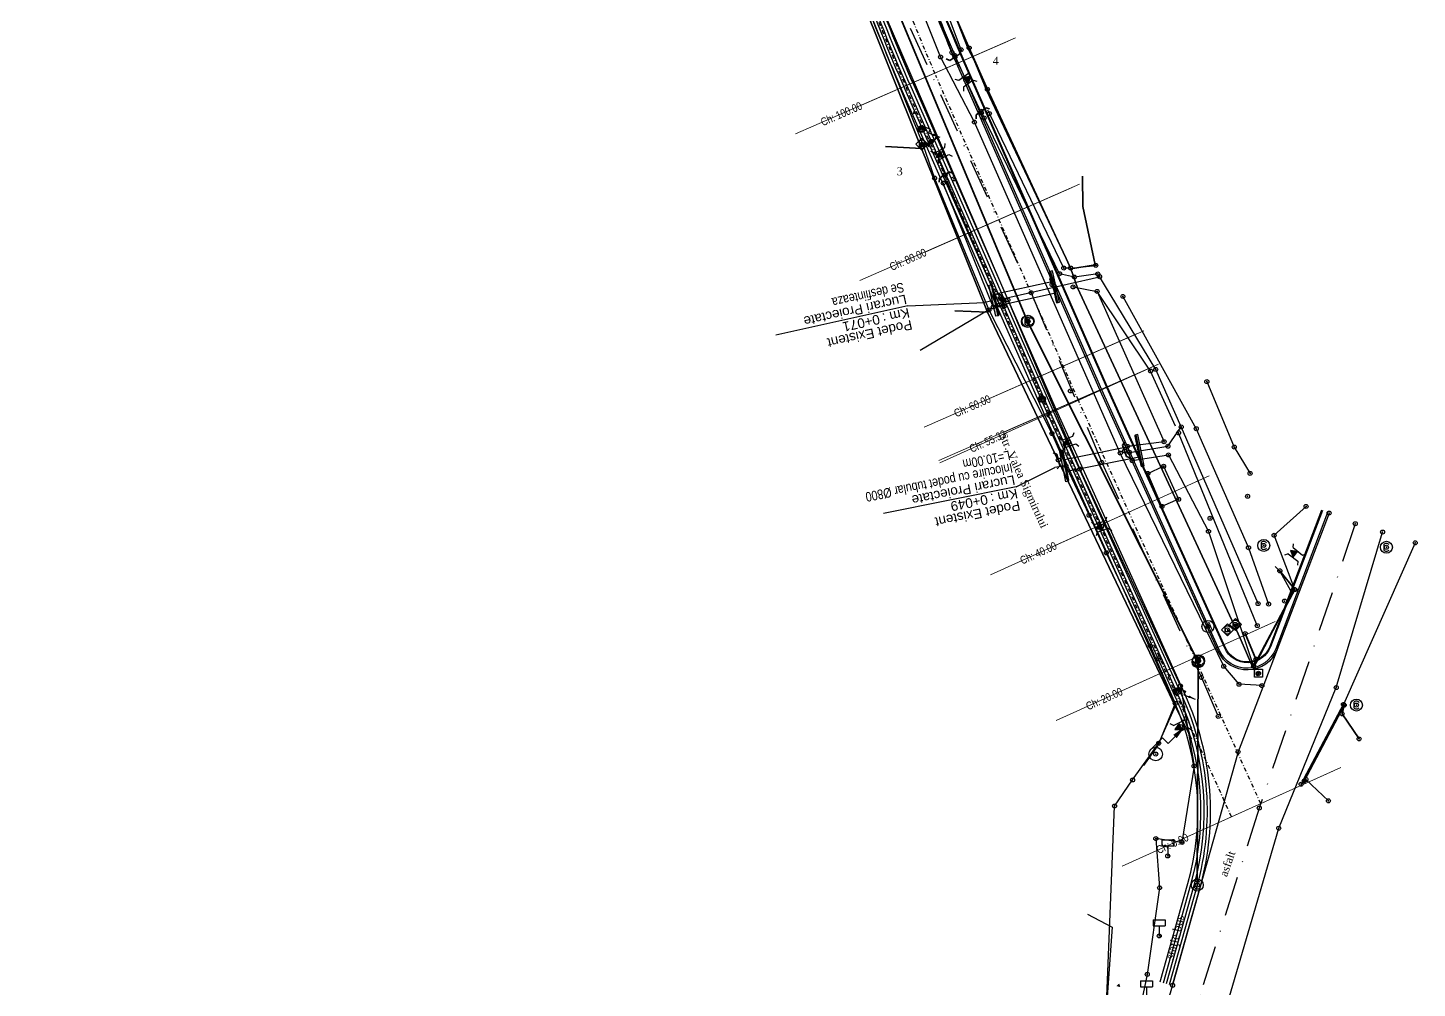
# Model space of a CAD drawing. Extents: x 0 to 459354, y 0 to 625322.
# Drawn here: x 458933.7 to 459107.3, y 624426.1 to 624546.1 of the extents above; entities that cross this region are included whole.
import ezdxf
from ezdxf.enums import TextEntityAlignment as Align

# ---------------------------------------------------------------- set-up
doc = ezdxf.new("R2010")
doc.units = 0
doc.header["$PDMODE"] = 32
doc.header["$PDSIZE"] = 0.5
doc.linetypes.add('DASHDOT', pattern=[1, 0.5, -0.25, 0, -0.25])
doc.linetypes.add('ZDASHDOT5x2', pattern=[9, 5, -2, 0, -2])
doc.layers.get('0').update_dxf_attribs({"color": 8})
for name, color, linetype in [('000_PXY', 8, 'Continuous'), ('02_ACCES_CURTE', 8, 'Continuous'), ('03_LINIE_ELECTRICA_AER', 8, 'Continuous'), ('03_ST_LUMINA_ELECTRICA', 7, 'Continuous'), ('03_ST_LUMINA_ELECTRICA_LINIE', 7, 'Continuous'), ('05_CV_CANAL', 8, 'Continuous'), ('05_CV_GAZ_AER', 8, 'Continuous'), ('08_INDICATOR_RUTIER', 7, 'Continuous'), ('09_ApaAx', 8, 'RIGOLA'), ('ACCES', 221, 'Continuous'), ('Apa', 8, 'Continuous'), ('Ax proiectat', 12, 'DASHDOT'), ('B-mare', 11, 'Continuous'), ('B-mica', 11, 'Continuous'), ('Carosabil Pr', 12, 'Continuous'), ('coronam-pr', 11, 'Continuous'), ('DrumAx', 8, 'ZDASHDOT5x2'), ('DrumLateral', 8, 'Continuous'), ('Gard', 3, 'PLASA'), ('Gard Nou', 91, 'Continuous'), ('LIMITE', 1, 'Continuous'), ('PARCELE_ClipTJ', 191, 'Continuous'), ('PARCELE_ClipVS', 82, 'Continuous'), ('PLATFORMA', 1, 'Continuous'), ('PODET', 8, 'Continuous'), ('Podete Asc', 2, 'Continuous'), ('podete plan', 1, 'Continuous'), ('Sant-Pr', 161, 'Continuous'), ('TaluzSus', 41, 'TALUZCFR'), ('Text Podet', 161, 'Continuous'), ('Texte', 7, 'Continuous'), ('TOPO_CERC', 1, 'Continuous'), ('TOPO_POINTS', 7, 'Continuous'), ('TOPO_SYMBOL', 8, 'Continuous'), ('tub-pr', 141, 'Continuous'), ('work', 6, 'Continuous')]:
    doc.layers.add(name, color=color, linetype=linetype)
for name, color, linetype, lineweight in [('02_PODET', 8, 'Continuous', 35), ('09_Canalizare', 2, 'CANAL', 35), ('Cross1', 171, 'Continuous', 35), ('DrumMargini', 8, 'Continuous', 25), ('Pod', 2, 'Continuous', 35)]:
    doc.layers.add(name, color=color, linetype=linetype, lineweight=lineweight)
doc.layers.add('ARD-XLINES', color=2, linetype='Continuous', lineweight=0, plot=False)
doc.styles.add('Arial', font='arial.ttf', dxfattribs={"width": 0.8})
doc.styles.add('podete', font='arial.ttf')
doc.styles.get("Standard").update_dxf_attribs({"font": 'arial.ttf'})
doc.styles.add('Times2', font='times.ttf', dxfattribs={"height": 2})
doc.linetypes.add('CANAL', pattern='A,3.5,-0.5,[4,GEOLAND.SHX,S=1,R=0,X=0,Y=0],-0.5,3.5,-2.5,3.5,-0.9,["C",Standard,S=1.5,R=0,X=-0.5,Y=-0.75],-0.9,3.5,-2.5', length=21.8)
doc.linetypes.add('FENCELINE3-ISO', pattern='A,8.89,[130,ltypeshp.shx,S=3.175,R=45,X=0,Y=0],0,[130,ltypeshp.shx,S=3.175,R=-45,X=0,Y=0],27.94', length=36.83)
doc.linetypes.add('PLASA', pattern='A,5,[2,GEOLAND.SHX,S=1,R=0,X=0,Y=0],0,5,[2,GEOLAND.SHX,S=1,R=180,X=0,Y=0],0', length=10)
doc.linetypes.add('RIGOLA', pattern='A,0.001,[6,GEOLAND.SHX,S=1,R=0,X=0,Y=0],-2', length=2.001)
doc.linetypes.add('TALUZCFR', pattern='A,1,[1,GEOLAND.SHX,S=1,R=0,X=0,Y=0],0,1,[1,GEOLAND.SHX,S=0.5,R=0,X=0,Y=0],0', length=2)

# ---------------------------------------------------------------- blocks, each defined once
blk = doc.blocks.new('PctRad')
blk.add_point((0, 0))
blk = doc.blocks.new('INDRUT')
for p, q in [((-1.5, 4), (-1.5, 2.5)), ((-1.5, 4), (1.5, 4)), ((1.5, 4), (1.5, 2.5)), ((-1.5, 2.5), (1.5, 2.5)), ((0, 2.5), (0, 0)), ((0, 0), (0.5, 0))]:
    blk.add_line(p, q)
blk = doc.blocks.new('LEB')
for points in [[(-0.85, 0, 0, 0, 0), (-5, 0, 0, 1, 0), (-4.18, 0, 0.25, 0.25, 0)], [(0.85, 0, 0, 0, 0), (5, 0, 0, 1, 0), (4.18, 0, 0.25, 0.25, 0)]]:
    blk.add_lwpolyline(points, format="xyseb")
for points in [[(0, 0), (-0.85, 0)], [(0, 0.1), (-0.84, 0.1)], [(0, 0.2), (-0.83, 0.2)], [(0, 0.3), (-0.8, 0.3)], [(-0.8, 0.29), (-0.8, -0.29)], [(0, 0.4), (-0.75, 0.4)], [(-0.7, 0.48), (-0.7, -0.48)], [(0, 0.5), (-0.69, 0.5)], [(-0.6, 0.6), (-0.6, -0.6)], [(0, 0.6), (-0.6, 0.6)], [(-0.5, 0.69), (-0.5, -0.69)], [(0, 0.7), (-0.48, 0.7)], [(-0.4, 0.75), (-0.4, -0.75)], [(-0.3, 0.8), (-0.3, -0.8)], [(0, 0.8), (-0.29, 0.8)], [(-0.2, 0.83), (-0.2, -0.83)], [(-0.1, 0.84), (-0.1, -0.84)], [(0, 0.85), (0, -0.85)], [(0, -0.1), (-0.84, -0.1)], [(0, -0.2), (-0.83, -0.2)], [(0, -0.3), (-0.8, -0.3)], [(0, -0.4), (-0.75, -0.4)], [(0, -0.5), (-0.69, -0.5)], [(0, -0.6), (-0.6, -0.6)], [(0, -0.7), (-0.48, -0.7)], [(0, -0.8), (-0.29, -0.8)]]:
    blk.add_lwpolyline(points)
blk.add_circle((0, 0), 0.85)
blk = doc.blocks.new('STLELB')
for p, q in [((-0.63, 0.58), (0.83, 2.03)), ((0.83, 2.03), (1.54, 1.32)), ((1.54, 1.32), (3.66, 3.45))]:
    blk.add_line(p, q)
for points in [[(-0.85, 0, 0, 0, 0), (-5, 0, 0, 1, 0), (-4.18, 0, 0.25, 0.25, 0)], [(0.85, 0, 0, 0, 0), (5, 0, 0, 1, 0), (4.18, 0, 0.25, 0.25, 0)]]:
    blk.add_lwpolyline(points, format="xyseb")
for points in [[(0, 0), (-0.85, 0)], [(0, 0.1), (-0.84, 0.1)], [(0, 0.2), (-0.83, 0.2)], [(0, 0.3), (-0.8, 0.3)], [(-0.8, 0.29), (-0.8, -0.29)], [(0, 0.4), (-0.75, 0.4)], [(-0.7, 0.48), (-0.7, -0.48)], [(0, 0.5), (-0.69, 0.5)], [(-0.6, 0.6), (-0.6, -0.6)], [(0, 0.6), (-0.6, 0.6)], [(-0.5, 0.69), (-0.5, -0.69)], [(0, 0.7), (-0.48, 0.7)], [(-0.4, 0.75), (-0.4, -0.75)], [(-0.3, 0.8), (-0.3, -0.8)], [(0, 0.8), (-0.29, 0.8)], [(-0.2, 0.83), (-0.2, -0.83)], [(-0.1, 0.84), (-0.1, -0.84)], [(0, 0.85), (0, -0.85)], [(0, -0.1), (-0.84, -0.1)], [(0, -0.2), (-0.83, -0.2)], [(0, -0.3), (-0.8, -0.3)], [(0, -0.4), (-0.75, -0.4)], [(0, -0.5), (-0.69, -0.5)], [(0, -0.6), (-0.6, -0.6)], [(0, -0.7), (-0.48, -0.7)], [(0, -0.8), (-0.29, -0.8)]]:
    blk.add_lwpolyline(points)
blk.add_circle((0, 0), 0.85)
blk.add_solid([(2.19, 2.4), (2.62, 1.97), (3.68, 3.46)])
blk = doc.blocks.new('PODET')
for points in [[(-0.75, 0), (-1.03, -0.4)], [(-0.75, 0), (0.75, 0)], [(0.75, 0), (1.03, -0.4)]]:
    blk.add_lwpolyline(points)
blk = doc.blocks.new('PODETA')
blk.add_hatch(color=256).paths.add_polyline_path([(0.4, 0.1), (0, 0.79), (-0.4, 0.1)])
for points in [[(-0.5, 0.75), (-0.9, 1.03)], [(-0.5, 0.75), (-0.5, -0.75)], [(-0.5, 0), (0.5, 0)], [(0.5, 0.75), (0.9, 1.03)], [(0.5, 0.75), (0.5, -0.75)], [(-0.5, -0.75), (-0.9, -1.03)], [(0.5, -0.75), (0.9, -1.03)]]:
    blk.add_lwpolyline(points)
blk.add_lwpolyline([(-0.4, 0.1), (0.4, 0.1), (0, 0.79)], close=True)
blk = doc.blocks.new('AERGAZ')
blk.add_lwpolyline([(0, -0.75), (0.75, 0), (0, 0.75), (-0.75, 0)], close=True)
blk.add_lwpolyline([(0.34, 0.33, 0.487825), (-0.33, 0.33), (-0.33, -0.33, 0.463596), (0.34, -0.35, 0.259718)], format="xyb")
blk.add_lwpolyline([(0.34, -0.35), (0.34, -0.07), (-0.02, -0.07)])
blk = doc.blocks.new('CVC')
blk.add_lwpolyline([(0.67, 0.67, 0.487825), (-0.66, 0.67), (-0.66, -0.66, 0.463596), (0.67, -0.7, 0.259718)], format="xyb")
blk.add_circle((0, 0), 1.5)
blk = doc.blocks.new('STLEL')
for p, q in [((-0.629922, 0.578451), (0.833613, 2.030843)), ((0.833613, 2.030843), (1.54072, 1.323737)), ((1.540721, 1.323735), (3.662041, 3.445056))]:
    blk.add_line(p, q)
blk.add_circle((0, 0), 0.85)
blk.add_solid([(2.192144, 2.398406), (2.616158, 1.973892), (3.677693, 3.458192)])
blk = doc.blocks.new('PUNCTOPO')
at = {"layer": 'TOPO_CERC'}
blk.add_circle((0, 0), 0.25, dxfattribs=at)
at = {"layer": 'TOPO_SYMBOL'}
blk.add_point((0, 0), dxfattribs=at)
blk = doc.blocks.new('$CAMIN_APA')
blk.add_circle((0, 0), 1.5)
blk.add_text('A', height=2).set_placement((-0.68, -0.9))
blk = doc.blocks.new('$CAMIN_CANAL')
blk.add_circle((0, 0), 1.5)
blk.add_text('C', height=2).set_placement((-0.64, -1.03))
blk = doc.blocks.new('$BORNA1')
h = blk.add_hatch(color=256)
h.dxf.hatch_style = 1
h.paths.add_polyline_path([(0.06, 0, 1), (-0.06, 0, 1)])
blk.add_lwpolyline([(-1, -1), (-1, 1), (1, 1), (1, -1)], close=True)
blk.add_circle((0, 0), 0.0649)
blk = doc.blocks.new('*U51')
at = {"layer": 'coronam-pr'}
h = blk.add_hatch(color=232, dxfattribs=at)
h.paths.add_polyline_path([(0, 0), (0, 0.75), (-0.17, 0.75), (-0.17, 0)])
h.paths.add_polyline_path([(0, -0.75), (0, 0), (-0.17, 0), (-0.17, -0.75)])
h.paths.add_polyline_path([(0, 0.75), (0, 1.87), (-0.07, 2), (-0.4, 2), (-0.4, -2), (-0.07, -2), (0, -1.87), (0, -0.75), (-0.17, -0.75), (-0.17, 0.75)])
h = blk.add_hatch(color=232, dxfattribs=at)
h.paths.add_polyline_path([(9.2, 0), (9.2, 0.75), (9.37, 0.75), (9.37, 0)])
h.paths.add_polyline_path([(9.2, -0.75), (9.2, 0), (9.37, 0), (9.37, -0.75)])
h.paths.add_polyline_path([(9.2, 0.75), (9.2, 1.87), (9.27, 2), (9.6, 2), (9.6, -2), (9.27, -2), (9.2, -1.87), (9.2, -0.75), (9.37, -0.75), (9.37, 0.75)])
at = {"layer": 'coronam-pr', "ltscale": 0.5}
for p, q in [((-0.13, 2), (-0.13, -2)), ((-0.07, -2), (-0.07, 2)), ((9.27, -2), (9.27, 2)), ((9.33, 2), (9.33, -2))]:
    blk.add_line(p, q, dxfattribs=at)
for points in [[(-0.4, -2), (-0.4, 2), (-0.07, 2), (0, 1.87), (0, -1.87), (-0.07, -2)], [(9.6, -2), (9.6, 2), (9.27, 2), (9.2, 1.87), (9.2, -1.87), (9.27, -2)]]:
    blk.add_lwpolyline(points, close=True, dxfattribs=at)
at = {"layer": 'Text Podet', "ltscale": 0.5}
for p, q in [((-6.61, -1.39), (-23.48, -1.39)), ((-6.61, -1.39), (-1.4, 0)), ((-0.4, 0), (-1.4, 0))]:
    blk.add_line(p, q, dxfattribs=at)
at = {"layer": 'tub-pr', "ltscale": 0.3}
for p, q in [((0, 0.75), (9.2, 0.75)), ((0, -0.75), (9.2, -0.75))]:
    blk.add_line(p, q, dxfattribs=at)
at = {"layer": 'Text Podet', "style": 'podete', "width": 1}
for s, p in [('Lucrari Proiectate', (-6.57, 0.08)), ('Km :', (-6.58, -1.63))]:
    blk.add_text(s, height=1.2, rotation=180, dxfattribs=at).set_placement(p)
at = {"layer": 'Text Podet', "style": 'podete'}
for tag, width, p in [('LUCRARI1', 0.8, (-6.57, 2.03)), ('PODET', 1, (-6.58, -4.37))]:
    blk.add_attdef(tag, text='', height=1.2, rotation=180, dxfattribs=dict(at, width=width)).set_placement(p, align=Align.TOP_LEFT)
at = {"layer": 'Text Podet', "style": 'podete', "oblique": 360}
for tag, width, p in [('LUCRARI', 0.8, (-6.57, 0.42)), ('KM', 1, (-10.39, -2.83))]:
    blk.add_attdef(tag, text='', height=1.2, rotation=180, dxfattribs=dict(at, width=width)).set_placement(p, align=Align.TOP_LEFT)
blk = doc.blocks.new('*U50')
at = {"layer": 'coronam-pr'}
h = blk.add_hatch(color=232, dxfattribs=at)
h.paths.add_polyline_path([(0, 0), (0, 0.75), (-0.17, 0.75), (-0.17, 0)])
h.paths.add_polyline_path([(0, -0.75), (0, 0), (-0.17, 0), (-0.17, -0.75)])
h.paths.add_polyline_path([(0, 0.75), (0, 1.87), (-0.07, 2), (-0.4, 2), (-0.4, -2), (-0.07, -2), (0, -1.87), (0, -0.75), (-0.17, -0.75), (-0.17, 0.75)])
h = blk.add_hatch(color=232, dxfattribs=at)
h.paths.add_polyline_path([(7.36, 0), (7.36, 0.75), (7.53, 0.75), (7.53, 0)])
h.paths.add_polyline_path([(7.36, -0.75), (7.36, 0), (7.53, 0), (7.53, -0.75)])
h.paths.add_polyline_path([(7.36, 0.75), (7.36, 1.87), (7.42, 2), (7.76, 2), (7.76, -2), (7.42, -2), (7.36, -1.87), (7.36, -0.75), (7.53, -0.75), (7.53, 0.75)])
at = {"layer": 'coronam-pr', "ltscale": 0.5}
for p, q in [((-0.13, 2), (-0.13, -2)), ((-0.07, -2), (-0.07, 2)), ((7.42, -2), (7.42, 2)), ((7.49, 2), (7.49, -2))]:
    blk.add_line(p, q, dxfattribs=at)
for points in [[(-0.4, -2), (-0.4, 2), (-0.07, 2), (0, 1.87), (0, -1.87), (-0.07, -2)], [(7.76, -2), (7.76, 2), (7.42, 2), (7.36, 1.87), (7.36, -1.87), (7.42, -2)]]:
    blk.add_lwpolyline(points, close=True, dxfattribs=at)
at = {"layer": 'Text Podet', "ltscale": 0.5}
for p, q in [((-10.87, 1.64), (-27.74, 1.64)), ((-10.87, 1.64), (-1.4, 0)), ((-0.4, 0), (-1.4, 0))]:
    blk.add_line(p, q, dxfattribs=at)
at = {"layer": 'tub-pr', "ltscale": 0.3}
for p, q in [((0, 0.75), (7.36, 0.75)), ((0, -0.75), (7.36, -0.75))]:
    blk.add_line(p, q, dxfattribs=at)
at = {"layer": 'Text Podet', "style": 'podete', "width": 1}
for s, p in [('Lucrari Proiectate', (-10.83, 3.11)), ('Km :', (-10.84, 1.4))]:
    blk.add_text(s, height=1.2, rotation=180, dxfattribs=at).set_placement(p)
at = {"layer": 'Text Podet', "style": 'podete'}
for tag, width, p in [('LUCRARI1', 0.8, (-10.83, 5.06)), ('PODET', 1, (-10.84, -1.34))]:
    blk.add_attdef(tag, text='', height=1.2, rotation=180, dxfattribs=dict(at, width=width)).set_placement(p, align=Align.TOP_LEFT)
at = {"layer": 'Text Podet', "style": 'podete', "oblique": 360}
for tag, width, p in [('LUCRARI', 0.8, (-10.83, 3.46)), ('KM', 1, (-14.65, 0.2))]:
    blk.add_attdef(tag, text='', height=1.2, rotation=180, dxfattribs=dict(at, width=width)).set_placement(p, align=Align.TOP_LEFT)

msp = doc.modelspace()

# ---------------------------------------------------------------- linework, layer by layer
at = {"layer": '09_ApaAx', "linetype": 'Continuous'}
for points in [[(459049.334, 624542.637, 348.533), (459049.139, 624543.034, 348.536), (459039.751, 624568.86, 348.75), (459031.628, 624597.838, 348.768), (459028.015, 624612.067, 349.121)], [(459087.391, 624474.146, 346.963), (459077.792, 624496.232, 347.086), (459074.601, 624503.417, 347.124), (459067.366, 624515.359, 348.238), (459064.449, 624514.96, 348.594), (459062.581, 624515.382, 348.635), (459053.164, 624534.85, 348.484), (459052.855, 624535.477, 348.488)], [(459048.517, 624526.906, 348.896), (459055.071, 624511.472, 348.501)], [(459071.318, 624493.052, 348.592), (459076.133, 624493.821, 348.338), (459077.792, 624496.232, 347.086)]]:
    msp.add_polyline3d(points, dxfattribs=at)
at = {"layer": '09_Canalizare'}
msp.add_polyline3d([(458412.758, 625252.15, 360.219), (458494.912, 625210.561, 359.691), (458536.094, 625186.777, 359.783), (458584.022, 625170.175, 359.513), (458646.357, 625144.513, 359.27), (458770.124, 625072.277, 358.623), (458809.879, 625043.638, 358.163), (458868.313, 624990.057, 356.944), (458888.66, 624972.296, 356.813), (458918.01, 624948.764, 356.691), (458967.377, 624910.996, 355.31), (459005.081, 624876.348, 354.149), (459025.818, 624844.897, 353.334), (459028.629, 624827.889, 353.073), (459013.77, 624776.51, 352.479), (459006.738, 624736.883, 351.989), (459013.103, 624646.775, 350.696), (459041.95, 624549.155, 349.598), (459058.582, 624509.42, 349.445), (459079.9, 624466.879, 349.78), (459079.797, 624438.977, 349.784)], dxfattribs=at)
at = {"layer": 'ACCES'}
for points in [[(459051.291, 624543.611, 349.508), (459053.578, 624538.438, 349.484)], [(459045.49, 624531.53, 349.459), (459046.977, 624527.333, 349.455)], [(459061.642, 624495.406, 349.461), (459063.384, 624491.374, 349.394)], [(459066.272, 624485.195, 349.641), (459068.429, 624480.495, 349.615)], [(459077.05, 624461.671, 350.105), (459074.982, 624456.703, 350.159)]]:
    msp.add_polyline3d(points, dxfattribs=at)
at = {"layer": 'Apa'}
for points in [[(459050.397, 624543.115, 349.537), (459050.281, 624543.377, 349.548), (459040.601, 624569.206, 349.12), (459032.713, 624597.874, 349.407), (459029.029, 624612.325, 349.649)], [(459063.968, 624516.097, 349.153), (459063.117, 624516.095, 349.291), (459053.824, 624535.406, 349.196), (459053.638, 624535.824, 349.214)], [(459055.682, 624511.351, 349.183), (459054.301, 624511.225, 349.361), (459048.05, 624526.703, 349.285)], [(459077.084, 624496.337, 347.225), (459073.962, 624503.215, 347.316), (459067.285, 624513.173, 349.454)], [(459070.501, 624512.539, 347.545), (459079.672, 624496.014, 347.454), (459086.199, 624481.138, 347.178), (459088.713, 624474.089, 347.102)], [(459087.301, 624471.396, 347.074), (459077.466, 624495.496, 347.213)]]:
    msp.add_polyline3d(points, dxfattribs=at)
at = {"layer": 'ARD-XLINES', "lineweight": 0}
for p, q in [((459029.578, 624532.857), (459057.068, 624544.87)), ((459037.825, 624536.461), (459056.151, 624544.47)), ((459037.627, 624514.516), (459065.098, 624526.572)), ((459045.868, 624518.133), (459064.182, 624526.17)), ((459045.664, 624496.202), (459073.135, 624508.258)), ((459053.905, 624499.819), (459072.219, 624507.856)), ((459047.498, 624492.023), (459074.969, 624504.079)), ((459047.627, 624491.733), (459074.964, 624504.089)), ((459055.739, 624495.64), (459074.053, 624503.677)), ((459055.828, 624495.44), (459074.053, 624503.677)), ((459053.94, 624477.766), (459081.277, 624490.122)), ((459062.141, 624481.473), (459080.366, 624489.71)), ((459062.177, 624459.541), (459089.514, 624471.897)), ((459070.378, 624463.248), (459088.603, 624471.486)), ((459070.414, 624441.316), (459097.752, 624453.673)), ((459078.616, 624445.023), (459096.84, 624453.261))]:
    msp.add_line(p, q, dxfattribs=at)
at = {"layer": 'Ax proiectat'}
for points in [[(459087.728, 624449.142), (459064.94, 624499.558), (459047.145, 624540.106, -0.0305603), (459036.606, 624568.761), (459024.89, 624607.828, -0.025228), (459018.269, 624634.779), (459015.362, 624649.856, -0.0417203), (459010.466, 624695.406), (459009.739, 624726.134, -0.0761058), (459017.481, 624786.171), (459026.213, 624816.521, 0.233658), (459018.327, 624860.126)], [(459084.083, 624447.494), (459061.286, 624497.931), (459043.483, 624538.499, -0.0305603), (459032.774, 624567.612), (459021.059, 624606.679, -0.025228), (459014.341, 624634.021), (459011.434, 624649.099, -0.0417203), (459006.468, 624695.312), (459005.74, 624726.039, -0.0761058), (459013.636, 624787.277), (459022.369, 624817.627, 0.233658), (459015.114, 624857.743)]]:
    msp.add_lwpolyline(points, format="xyb", dxfattribs=at)
at = {"layer": 'B-mare'}
msp.add_lwpolyline([(459096.088, 624485.544), (459089.597, 624468.506, -0.6670386), (459082.583, 624468.294), (459067.864, 624500.86), (459050.076, 624541.392, -0.0305603), (459039.671, 624569.68), (459027.955, 624608.748, -0.025228), (459021.411, 624635.384), (459018.504, 624650.462, -0.0417203), (459013.665, 624695.482), (459012.938, 624726.209, -0.0761058), (459020.556, 624785.286), (459029.288, 624815.636, 0.0392301), (459030.959, 624823.802, -0.2399143), (459036.954, 624832.674), (459042.977, 624836.009)], format="xyb", dxfattribs=at)
at = {"layer": 'B-mica'}
for points in [[(459095.434, 624485.793), (459088.943, 624468.756, -0.6670386), (459083.221, 624468.583), (459068.503, 624501.145), (459050.717, 624541.674, -0.0305603), (459040.341, 624569.882), (459028.626, 624608.949, -0.025228), (459022.098, 624635.517), (459019.192, 624650.594, -0.0417203), (459014.365, 624695.499), (459013.638, 624726.226, -0.0761058), (459021.228, 624785.092), (459029.961, 624815.442, 0.0392301), (459031.653, 624823.716, -0.2399143), (459037.293, 624832.062), (459043.316, 624835.396)], [(459095.341, 624485.828), (459088.849, 624468.791, -0.6670386), (459083.312, 624468.624), (459068.594, 624501.186), (459050.808, 624541.714, -0.0305603), (459040.437, 624569.91), (459028.721, 624608.977, -0.025228), (459022.197, 624635.536), (459019.29, 624650.613, -0.0417203), (459014.465, 624695.501), (459013.738, 624726.228, -0.0761058), (459021.325, 624785.065), (459030.057, 624815.415, 0.0392301), (459031.753, 624823.704, -0.2399143), (459037.341, 624831.974), (459043.364, 624835.309)]]:
    msp.add_lwpolyline(points, format="xyb", dxfattribs=at)
at = {"layer": 'Carosabil Pr'}
for points in [[(459076.72, 624426.441), (459080.164, 624438.725, 0.1762641), (459078.357, 624462.59), (459062.2, 624498.338), (459044.398, 624538.901, -0.0305603), (459033.732, 624567.9), (459022.016, 624606.967, -0.025228), (459015.323, 624634.211), (459012.416, 624649.288, -0.0417203), (459007.467, 624695.335), (459006.74, 624726.063, -0.0761058), (459014.598, 624787), (459023.33, 624817.35, 0.233658), (459015.917, 624858.339)], [(459096.275, 624485.472), (459089.784, 624468.435, -0.6670386), (459082.401, 624468.212), (459067.681, 624500.779), (459049.892, 624541.312, -0.0305603), (459039.479, 624569.623), (459027.764, 624608.69, -0.025228), (459021.215, 624635.346), (459018.308, 624650.424, -0.0417203), (459013.466, 624695.477), (459012.738, 624726.205, -0.0761058), (459020.364, 624785.341), (459029.096, 624815.691, 0.0392301), (459030.76, 624823.827, -0.2399143), (459036.857, 624832.849), (459042.88, 624836.184)]]:
    msp.add_lwpolyline(points, format="xyb", dxfattribs=at)
at = {"layer": 'DrumAx'}
for points in [[(459026.303, 624842.64, 353.331), (459027.285, 624830.43, 353.139), (459026.872, 624821.189, 353.116), (459024.277, 624811.922, 353.156), (459016.186, 624782.448, 352.628), (459011.691, 624765.113, 352.255), (459008.701, 624736.7, 351.852), (459009.294, 624696.923, 351.274), (459010.886, 624675.49, 350.996), (459012.897, 624659.714, 350.802), (459015.196, 624646.967, 350.661), (459019.207, 624626.551, 350.245), (459027.928, 624594.048, 349.849), (459036.06, 624568.09, 349.635), (459040.124, 624554.351, 349.597), (459059.038, 624512.997, 349.409), (459067.862, 624491.787, 349.328), (459080.316, 624464.914, 349.859), (459082.42, 624460.049, 350.083)], [(459099.547, 624484.132, 350.413), (459087.545, 624448.601, 350.161), (459080.15, 624425.288, 349.683), (459080.15, 624425.288, 349.683)]]:
    msp.add_polyline3d(points, dxfattribs=at)
at = {"layer": 'DrumLateral'}
for p, q in [((459038.174, 624553.784, 349.664), (459056.132, 624512.103, 349.362)), ((459056.132, 624512.103, 349.362), (459065.106, 624490.96, 349.398)), ((459065.106, 624490.96, 349.398), (459077.69, 624463.849, 349.932)), ((459077.69, 624463.849, 349.932), (459079.39, 624453.84, 350.071)), ((459079.39, 624453.84, 350.071), (459077.882, 624444.308, 349.991)), ((459077.882, 624444.308, 349.991), (459074.619, 624444.782, 349.857))]:
    msp.add_line(p, q, dxfattribs=at)
msp.add_polyline3d([(459087.865, 624463.904, 350.398), (459085.012, 624464.069, 350.079), (459083.105, 624466.313, 349.899), (459070.166, 624492.97, 349.321), (459051.948, 624534.328, 349.514), (459047.713, 624542.476, 349.575), (459042.659, 624555.133, 349.553), (459038.307, 624568.378, 349.564), (459029.985, 624597.083, 349.761), (459026.434, 624611.922, 349.962)], dxfattribs=at)
at = {"layer": 'DrumMargini'}
for p, q in [((459097.175, 624463.655, 350.406), (459102.961, 624483.094, 350.242)), ((459089.976, 624446.078, 350.073), (459097.175, 624463.655, 350.406)), ((459083.53, 624424.034, 349.584), (459089.976, 624446.078, 350.073))]:
    msp.add_line(p, q, dxfattribs=at)
for points in [[(459096.275, 624485.472, 350.37), (459084.904, 624455.629, 350.144), (459076.72, 624426.441, 349.564), (459076.72, 624426.441, 349.564)], [(459076.72, 624426.441, 349.564), (459074.555, 624419.078, 349.413), (459070.639, 624405.928, 349.136), (459067.812, 624396.838, 348.92), (459066.093, 624390.409, 348.814)]]:
    msp.add_polyline3d(points, dxfattribs=at)
at = {"layer": 'Gard'}
for p, q in [((459071.716, 624452.111, 349.905), (459074.982, 624456.703, 350.159)), ((459069.46, 624448.845, 349.604), (459071.716, 624452.111, 349.905)), ((459068.41, 624422.945, 348.784), (459069.46, 624448.845, 349.604))]:
    msp.add_line(p, q, dxfattribs=at)
msp.add_polyline3d([(459080.992, 624501.9, 348.713), (459084.426, 624493.711, 348.396), (459086.394, 624490.426, 348.852)], dxfattribs=at)
msp.add_polyline3d([(459080.992, 624501.9, 348.713), (459084.426, 624493.711, 348.396), (459086.394, 624490.426, 348.852)], dxfattribs=at)
at = {"layer": 'Gard Nou', "linetype": 'FENCELINE3-ISO'}
for points in [[(459038.759, 624579.968, 349.162), (459042.736, 624566.079, 349.027), (459046.876, 624553.869, 349.11), (459051.291, 624543.611, 349.508)], [(459039.053, 624547.626, 349.554), (459045.49, 624531.53, 349.459)], [(459053.578, 624538.438, 349.484), (459063.968, 624516.097, 349.153), (459067.113, 624516.431, 349.227)], [(459046.977, 624527.333, 349.455), (459053.769, 624510.862, 349.519), (459061.642, 624495.406, 349.461)], [(459063.384, 624491.374, 349.394), (459066.272, 624485.195, 349.641)], [(459068.429, 624480.495, 349.615), (459073.914, 624468.865, 350.043), (459077.05, 624461.671, 350.105)]]:
    msp.add_polyline3d(points, dxfattribs=at)
at = {"layer": 'LIMITE', "elevation": 349.519}
msp.add_lwpolyline([(459053.769, 624510.862), (459045.152, 624505.788)], dxfattribs=at)
at = {"layer": 'PARCELE_ClipTJ'}
msp.add_lwpolyline([(459066.066, 624435.312), (459069.164, 624433.707), (459068.386, 624422.664), (459065.878, 624411.524), (459065.464, 624409.687), (459065.3, 624408.957), (459063.874, 624402.626), (459057.652, 624404.673)], dxfattribs=at)
at = {"layer": 'PARCELE_ClipVS'}
for points in [[(459079.105, 624457.195), (459077.04, 624461.314), (459075.561, 624464.422), (459054.841, 624507.948), (459053.586, 624510.583), (459047.531, 624525.565), (459045.323, 624531.029), (459037.177, 624551.433), (459033.319, 624563.351), (459028.997, 624577.071), (459025.843, 624587.028), (459018.4, 624610.524), (459018.006, 624612.264), (459015.99, 624621.153), (459015.98, 624621.2), (459009.881, 624648.098), (459009.876, 624648.136), (459009.078, 624654.178), (459007.095, 624672.527)], [(459065.438, 624527.566), (459065.503, 624523.773), (459067.047, 624516.48), (459063.994, 624516.008), (459063.396, 624517.27), (459054.554, 624536.025), (459053.507, 624538.247), (459051.926, 624542.077), (459051.17, 624543.487), (459044.685, 624560.114), (459038.76, 624579.897), (459038.513, 624580.715), (459033.101, 624600.604), (459032.655, 624602.242), (459042.02, 624602.673)], [(459024.904, 624576.486), (459028.997, 624577.071), (459033.319, 624563.351), (459037.177, 624551.433), (459045.323, 624531.029), (459040.847, 624531.288)], [(459044.685, 624560.114), (459051.17, 624543.487), (459051.926, 624542.077), (459053.507, 624538.247), (459054.554, 624536.025), (459063.396, 624517.27), (459063.994, 624516.008), (459064.85, 624513.628), (459074.102, 624493.644), (459085.139, 624469.841), (459086.759, 624466.179), (459086.981, 624465.699)], [(459040.847, 624531.288), (459045.323, 624531.029), (459047.531, 624525.565), (459053.586, 624510.583), (459049.481, 624510.746)], [(459089.54, 624478.77), (459090.174, 624478.115), (459091.446, 624475.772), (459091.656, 624475.385), (459091.446, 624474.983), (459087.095, 624466.647), (459086.981, 624466.488), (459086.759, 624466.179), (459085.139, 624469.841), (459074.102, 624493.644), (459064.85, 624513.628), (459063.994, 624516.008), (459067.047, 624516.48), (459065.503, 624523.773), (459065.438, 624527.566)], [(459049.481, 624510.746), (459053.586, 624510.583), (459054.841, 624507.948), (459075.561, 624464.422), (459077.04, 624461.314), (459074.823, 624456.353), (459073.081, 624453.898)]]:
    msp.add_lwpolyline(points, dxfattribs=at)
at = {"layer": 'PLATFORMA'}
msp.add_polyline3d([(459073.624, 624490.415, 349.494), (459075.595, 624491.31, 349.41), (459077.466, 624487.19, 349.411), (459075.385, 624486.291, 349.431)], close=True, dxfattribs=at)
at = {"layer": 'Pod'}
for points in [[(459085.789, 624470.411, 349.445), (459087.119, 624467.206, 350.489), (459086.839, 624466.309, 350.449), (459091.99, 624475.899, 350.482), (459090.115, 624478.245, 349.45)], [(459086.86, 624466.367, 350.451), (459091.953, 624475.919, 350.51)], [(459092.77, 624451.579, 350.302), (459098.061, 624461.548, 350.419)], [(459098.163, 624461.455, 350.441), (459093.161, 624451.996, 350.361)], [(459097.897, 624460.372, 350.441), (459098.163, 624461.455, 350.441)], [(459100.025, 624457.245, 349.498), (459097.897, 624460.372, 350.441)], [(459092.77, 624451.579, 350.302), (459093.381, 624452.165, 350.34)], [(459096.188, 624449.498, 349.42), (459093.381, 624452.165, 350.34)]]:
    msp.add_polyline3d(points, dxfattribs=at)
at = {"layer": 'PODET'}
for points in [[(459052.828, 624535.464, 348.84), (459049.457, 624542.697, 349.149)], [(459046.578, 624531.914, 349.399), (459048.291, 624527.73, 349.403)]]:
    msp.add_polyline3d(points, dxfattribs=at)
at = {"layer": 'Podete Asc'}
msp.add_polyline3d([(459055.446, 624512.235, 349.105), (459067.597, 624515.009, 348.674)], dxfattribs=at)
at = {"layer": 'Sant-Pr'}
for points in [[(459075.179, 624426.873), (459078.624, 624439.157, 0.1762641), (459076.899, 624461.931), (459060.738, 624497.687), (459042.933, 624538.258, -0.0305603), (459032.2, 624567.44), (459020.484, 624606.507, -0.025228), (459013.752, 624633.908), (459010.845, 624648.985, -0.0417203), (459005.868, 624695.297), (459005.14, 624726.025, -0.0761058), (459013.06, 624787.443), (459021.792, 624817.793, 0.233658), (459014.632, 624857.386)], [(459075.564, 624426.765), (459079.009, 624439.049, 0.1762641), (459077.264, 624462.096), (459061.104, 624497.849), (459043.299, 624538.418, -0.0305603), (459032.583, 624567.555), (459020.867, 624606.622, -0.025228), (459014.145, 624633.983), (459011.238, 624649.061, -0.0417203), (459006.268, 624695.307), (459005.54, 624726.034, -0.0761058), (459013.444, 624787.332), (459022.177, 624817.682, 0.233658), (459014.953, 624857.624)], [(459075.949, 624426.657), (459079.394, 624438.941, 0.1762641), (459077.628, 624462.261), (459061.469, 624498.012), (459043.666, 624538.579, -0.0305603), (459032.966, 624567.67), (459021.25, 624606.737, -0.025228), (459014.538, 624634.059), (459011.631, 624649.137, -0.0417203), (459006.667, 624695.316), (459005.94, 624726.044, -0.0761058), (459013.829, 624787.221), (459022.561, 624817.571, 0.233658), (459015.275, 624857.862)], [(459076.335, 624426.549), (459079.779, 624438.833, 0.1762641), (459077.993, 624462.425), (459061.834, 624498.175), (459044.032, 624538.74, -0.0305603), (459033.349, 624567.785), (459021.633, 624606.852, -0.025228), (459014.93, 624634.135), (459012.024, 624649.212, -0.0417203), (459007.067, 624695.326), (459006.34, 624726.053, -0.0761058), (459014.213, 624787.111), (459022.946, 624817.461, 0.233658), (459015.596, 624858.101)]]:
    msp.add_lwpolyline(points, format="xyb", dxfattribs=at)
at = {"layer": 'TaluzSus'}
for points in [[(459064.284, 624513.733, 349.583), (459067.285, 624513.173, 349.454), (459075.641, 624494.388, 348.852), (459071.059, 624493.807, 349.194)], [(459071.677, 624492.018, 349.158), (459076.196, 624492.725, 348.905), (459081.2, 624483.17, 348.684), (459086.839, 624466.309, 350.449)], [(459091.99, 624475.899, 350.482), (459089.401, 624482.692, 348.947), (459093.387, 624486.297, 350.167)], [(459107.032, 624481.745, 349.943), (459098.061, 624461.548, 350.419)], [(459074.619, 624444.782, 349.857), (459075.087, 624438.625, 349.739), (459073.552, 624427.809, 349.516), (459068.659, 624404.638, 349.154)]]:
    msp.add_polyline3d(points, dxfattribs=at)
at = {"layer": 'work'}
for p, q in [((459067.681, 624500.779), (459049.892, 624541.312)), ((459062.2, 624498.338), (459044.398, 624538.901)), ((459078.357, 624462.59), (459062.2, 624498.338)), ((459076.72, 624426.441), (459080.164, 624438.725))]:
    msp.add_line(p, q, dxfattribs=at)
msp.add_lwpolyline([(459095.341, 624485.828), (459090.502, 624473.128)], dxfattribs=at)
for centre, radius, start, end in [((459276.07, 624640.573), 247, 196.69319, 203.69493), ((459276.07, 624640.573), 253, 196.69319, 203.69493), ((459046.464, 624448.175), 35, 344.33641, 24.32243)]:
    msp.add_arc(centre, radius, start, end, dxfattribs=at)

# ---------------------------------------------------------------- block references
at = {"layer": '000_PXY', "xscale": 0.1, "yscale": 0.1, "zscale": 0.1}
for p in [(459047.713, 624542.476, 349.575), (459049.139, 624543.034, 348.536), (459049.512, 624542.468, 349.132), (459050.281, 624543.377, 349.548), (459050.885, 624539.554, 349.546), (459052.767, 624535.687, 349.099), (459053.824, 624535.406, 349.196), (459045.308, 624533.451, 349.26), (459051.948, 624534.328, 349.514), (459053.164, 624534.85, 348.484), (459045.374, 624531.574, 349.401), (459046.49, 624531.871, 349.36), (459047.848, 624530.368, 349.461), (459048.05, 624526.703, 349.285), (459048.209, 624527.717, 349.401), (459048.517, 624526.906, 348.896), (459049.359, 624527.24, 349.436), (459063.117, 624516.095, 349.291), (459062.581, 624515.382, 348.635), (459064.449, 624514.96, 348.594), (459067.366, 624515.359, 348.238), (459059.038, 624512.997, 349.409), (459061.648, 624514.036, 349.516), (459064.284, 624513.733, 349.583), (459067.285, 624513.173, 349.454), (459070.501, 624512.539, 347.545), (459054.301, 624511.225, 349.361), (459055.071, 624511.472, 348.501), (459055.506, 624512.04, 349.247), (459055.513, 624512.107, 349.252), (459055.682, 624511.351, 349.183), (459056.132, 624512.103, 349.362), (459058.582, 624509.42, 349.445), (459073.962, 624503.215, 347.316), (459074.601, 624503.417, 347.124), (459063.951, 624500.732, 349.414), (459080.992, 624501.9, 348.713), (459060.395, 624499.7, 349.374), (459077.466, 624495.496, 347.213), (459077.792, 624496.232, 347.086), (459079.672, 624496.014, 347.454), (459063.729, 624494.348, 349.423), (459071.059, 624493.807, 349.194), (459075.641, 624494.388, 348.852), (459076.133, 624493.821, 348.338), (459084.426, 624493.711, 348.396), (459062.43, 624492.107, 349.473), (459067.862, 624491.787, 349.328), (459070.166, 624492.97, 349.321), (459070.707, 624493.226, 349.135), (459071.318, 624493.052, 348.592), (459071.677, 624492.018, 349.158), (459076.196, 624492.725, 348.905), (459065.106, 624490.96, 349.398), (459086.394, 624490.426, 348.852), (459086.091, 624487.56, 348.362), (459081.393, 624484.812, 348.382), (459093.387, 624486.297, 350.167), (459096.275, 624485.472, 350.37), (459067.841, 624483.805, 349.492), (459081.2, 624483.17, 348.684), (459099.547, 624484.132, 350.413), (459102.961, 624483.094, 350.242), (459088.098, 624481.422, 348.623), (459089.401, 624482.692, 348.947), (459103.425, 624481.185, 350.169), (459107.032, 624481.745, 349.943), (459086.199, 624481.138, 347.178), (459090.115, 624478.245, 349.45), (459090.706, 624474.473, 347.586), (459091.99, 624475.899, 350.482), (459087.391, 624474.146, 346.963), (459088.713, 624474.089, 347.102), (459083.562, 624470.86, 349.45), (459084.558, 624471.541, 348.944), (459084.82, 624471.393, 349.014), (459087.301, 624471.396, 347.074), (459085.789, 624470.411, 349.445), (459074.958, 624467.266, 349.971), (459079.9, 624466.879, 349.78), (459083.105, 624466.313, 349.899), (459086.839, 624466.309, 350.449), (459087.119, 624467.206, 350.489), (459077.69, 624463.849, 349.932), (459080.316, 624464.914, 349.859), (459085.012, 624464.069, 350.079), (459087.392, 624465.391, 350.436), (459087.392, 624465.391, 350.436), (459087.865, 624463.904, 350.398), (459077.217, 624463.168, 350.091), (459097.175, 624463.655, 350.406), (459097.897, 624460.372, 350.441), (459098.061, 624461.548, 350.419), (459099.683, 624461.474, 350.12), (459077.718, 624458.783, 350.057), (459082.42, 624460.049, 350.083), (459100.025, 624457.245, 349.498), (459074.605, 624455.349, 350.301), (459084.904, 624455.629, 350.144), (459079.39, 624453.84, 350.071), (459071.716, 624452.111, 349.905), (459093.381, 624452.165, 350.34), (459092.77, 624451.579, 350.302), (459069.46, 624448.845, 349.604), (459087.545, 624448.601, 350.161), (459096.188, 624449.498, 349.42), (459074.619, 624444.782, 349.857), (459089.976, 624446.078, 350.073), (459077.882, 624444.308, 349.991), (459076.099, 624442.604, 349.954), (459075.087, 624438.625, 349.739), (459079.797, 624438.977, 349.784), (459075.042, 624432.615, 349.668), (459073.552, 624427.809, 349.516), (459076.72, 624426.441, 349.564), (459076.72, 624426.441, 349.564)]:
    msp.add_blockref('PctRad', p, dxfattribs=at)
at = {"layer": '02_ACCES_CURTE'}
for p, rotation in [((459050.885, 624539.554, 349.546), 306.1956804084723), ((459047.848, 624530.368, 349.461), 119.4652080271544), ((459063.729, 624494.348, 349.423), 109.6738163811839), ((459067.841, 624483.805, 349.492), 109.6738163811839), ((459092.068, 624480.293, 349.492), 51.78191547642857), ((459077.718, 624458.783, 350.057), 116.1920217456286)]:
    msp.add_blockref('PODETA', p, dxfattribs=dict(at, rotation=rotation))
at = {"layer": '02_PODET'}
for p, rotation in [((459049.512, 624542.468, 349.132), 213.6975413356824), ((459052.767, 624535.687, 349.099), 36.45721903732177), ((459046.49, 624531.871, 349.36), 210.6518039898995), ((459048.209, 624527.717, 349.401), 32.30069063575607), ((459061.648, 624514.036, 349.516), 110.7247711548948), ((459055.506, 624512.04, 349.247), 288.8845551716073), ((459070.707, 624493.226, 349.135), 109.2269459172911), ((459062.43, 624492.107, 349.473), 284.8517735548207)]:
    msp.add_blockref('PODET', p, dxfattribs=dict(at, rotation=rotation))
at = {"layer": '03_LINIE_ELECTRICA_AER', "xscale": 0.5, "yscale": 0.5, "zscale": 0.5}
for p, rotation in [((459060.395, 624499.7, 349.374), 289.1522518374499), ((459069.386, 624424.264, 349.202), 254.6255521332827), ((459069.386, 624424.264, 349.202), 254.6255521335208)]:
    msp.add_blockref('LEB', p, dxfattribs=dict(at, rotation=rotation))
at = {"layer": '03_ST_LUMINA_ELECTRICA'}
msp.add_blockref('STLEL', (459074.605, 624455.349, 350.301), dxfattribs=at)
at = {"layer": '03_ST_LUMINA_ELECTRICA_LINIE'}
for p, xscale, yscale, zscale, rotation in [((459045.308, 624533.451, 349.26), 0.5, 0.5, 0.5, 293.1712306853692), ((459077.217, 624463.168, 350.091), 0.4999999999999999, 0.4999999999999999, 0.4999999999999999, 294.633618300403)]:
    msp.add_blockref('STLELB', p, dxfattribs=dict(at, xscale=xscale, yscale=yscale, zscale=zscale, rotation=rotation))
at = {"layer": '05_CV_CANAL', "xscale": 0.5, "yscale": 0.5, "zscale": 0.5}
for p in [(459058.582, 624509.42, 349.445), (459088.098, 624481.422, 348.623), (459103.425, 624481.185, 350.169), (459079.9, 624466.879, 349.78), (459099.683, 624461.474, 350.12), (459079.797, 624438.977, 349.784)]:
    msp.add_blockref('CVC', p, dxfattribs=at)
at = {"layer": '05_CV_GAZ_AER'}
for p in [(459045.374, 624531.574, 349.401), (459083.562, 624470.86, 349.45), (459084.558, 624471.541, 348.944)]:
    msp.add_blockref('AERGAZ', p, dxfattribs=at)
at = {"layer": '08_INDICATOR_RUTIER', "xscale": 0.5, "yscale": 0.5, "zscale": 0.5}
for p in [(459076.099, 624442.604, 349.954), (459075.042, 624432.615, 349.668), (459073.473, 624424.999, 349.554), (459073.473, 624424.999, 349.554)]:
    msp.add_blockref('INDRUT', p, dxfattribs=at)
at = {"layer": 'podete plan'}
ref = msp.add_blockref('*U50', (459054.58, 624512.101), dxfattribs=dict(at, rotation=12.47553953911703))
ref.add_attrib('KM', '0+071', dxfattribs={"layer": 'Text Podet', "height": 1.2, "rotation": 192.47554, "style": 'podete', "oblique": 360, "width": 1}).set_placement((459040.234, 624509.133), align=Align.TOP_LEFT)
ref.add_attrib('LUCRARI', 'Se desfiinteaza', dxfattribs={"layer": 'Text Podet', "height": 1.2, "rotation": 192.47554, "style": 'podete', "oblique": 360, "width": 0.8}).set_placement((459043.259, 624513.136), align=Align.TOP_LEFT)
ref.add_attrib('PODET', 'Podet Existent', dxfattribs={"layer": 'Text Podet', "height": 1.2, "rotation": 192.47554, "style": 'podete', "width": 1}).set_placement((459044.285, 624508.447), align=Align.TOP_LEFT)
at = {"layer": 'podete plan', "rotation": 11.376355478517}
msp.add_blockref('*U51', (459063.351, 624491.427), dxfattribs=at).add_auto_attribs({'KM': '0+049', 'LUCRARI': 'Inlocuire cu podet tubular %%C800', 'LUCRARI1': 'L=10.00m', 'PODET': 'Podet Existent'})
at = {"layer": 'TOPO_POINTS', "xscale": 0.25, "yscale": 0.25, "zscale": 0.25}
for p in [(459049.457, 624542.697, 349.149), (459051.291, 624543.611, 349.508), (459053.578, 624538.438, 349.484), (459052.828, 624535.464, 348.84), (459045.49, 624531.53, 349.459), (459046.578, 624531.914, 349.399), (459046.977, 624527.333, 349.455), (459048.291, 624527.73, 349.403), (459063.968, 624516.097, 349.153), (459067.113, 624516.431, 349.227), (459067.597, 624515.009, 348.674), (459053.769, 624510.862, 349.519), (459055.342, 624512.191, 348.569), (459055.446, 624512.235, 349.105), (459058.649, 624509.436, 349.468), (459061.642, 624495.406, 349.461), (459063.384, 624491.374, 349.394), (459073.624, 624490.415, 349.494), (459075.595, 624491.31, 349.41), (459077.466, 624487.19, 349.411), (459066.272, 624485.195, 349.641), (459075.385, 624486.291, 349.431), (459068.429, 624480.495, 349.615), (459091.953, 624475.919, 350.51), (459081.126, 624471.294, 349.761), (459073.914, 624468.865, 350.043), (459079.956, 624467.002, 349.814), (459086.86, 624466.367, 350.451), (459087.452, 624465.443, 350.452), (459077.05, 624461.671, 350.105), (459098.163, 624461.455, 350.441), (459074.982, 624456.703, 350.159), (459093.161, 624451.996, 350.361)]:
    msp.add_blockref('PUNCTOPO', p, dxfattribs=at)
at = {"layer": 'TOPO_SYMBOL', "xscale": 0.5, "yscale": 0.5, "zscale": 0.5}
for name, p in [('$CAMIN_CANAL', (459058.649, 624509.436, 349.468)), ('$CAMIN_APA', (459081.126, 624471.294, 349.761)), ('$CAMIN_CANAL', (459079.956, 624467.002, 349.814)), ('$BORNA1', (459087.452, 624465.443, 350.452))]:
    msp.add_blockref(name, p, dxfattribs=at)

# ---------------------------------------------------------------- texts
at = {"layer": 'Cross1', "style": 'Arial', "width": 0.8}
for s, rotation, p in [('Ch: 100.00', 23.60509, (459037.825, 624536.461)), ('Ch: 80.00', 23.69493, (459045.868, 624518.133)), ('Ch: 60.00', 23.69493, (459053.905, 624499.819)), ('Ch: 55.33', 24.32243, (459055.828, 624495.44)), ('Ch: 40.00', 24.32243, (459062.141, 624481.473)), ('Ch: 20.00', 24.32243, (459070.378, 624463.248)), ('Ch: 0.00', 24.32243, (459078.616, 624445.023))]:
    msp.add_text(s, height=1, rotation=rotation, dxfattribs=at).set_placement(p, align=Align.MIDDLE_RIGHT)
at = {"layer": 'Texte', "style": 'Times2'}
for s, p in [('4', (459054.231, 624541.506)), ('3', (459042.238, 624527.688))]:
    msp.add_text(s, height=1, dxfattribs=at).set_placement(p)
for s, rotation, p in [('Str. Valea Sigmirului', 294.39728, (459054.981, 624495.21)), ('asfalt', 70.70416, (459083.495, 624439.935)), ('staţie bus', 76.20821, (459076.825, 624429.599, 349.564))]:
    msp.add_text(s, height=1, rotation=rotation, dxfattribs=at).set_placement(p)

doc.saveas('drawing.dxf')
